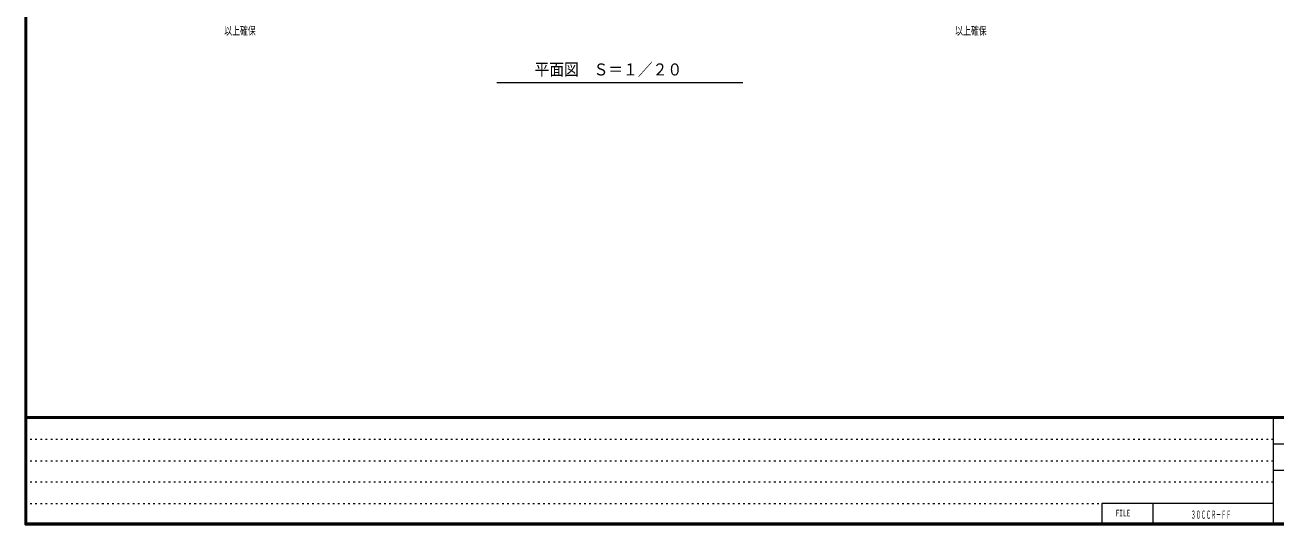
# Model space of a CAD drawing. Units: millimetres, scale not verified. Extents: x -5740 to 5740, y -4020 to 4020.
# Drawn here: x -5740 to 1576, y -4020 to -1095 of the extents above; entities that cross this region are included whole.
import ezdxf
from ezdxf.enums import TextEntityAlignment as Align

# ---------------------------------------------------------------- set-up
doc = ezdxf.new("R2010")
doc.units = ezdxf.units.MM
doc.header["$LTSCALE"] = 10
doc.linetypes.add('USER1', pattern=[3, 1, -2])
doc.layers.add('0-1_0-F1TEXT', color=5, linetype='Continuous', lineweight=18)
doc.layers.add('0-9_2ラック-F寸法', color=3, linetype='Continuous', lineweight=18)
doc.styles.add('ＭＳ ゴシック', font='')
doc.styles.get('ＭＳ ゴシック').set_extended_font_data('MS Gothic')

msp = doc.modelspace()

# ---------------------------------------------------------------- linework, layer by layer
at = {"layer": '0-1_0-F1TEXT'}
for p, q in [((-5730, -3385.87), (5730, -3385.87)), ((5730, -3386.87), (-5730, -3386.87)), ((-5730, -3387.87), (5730, -3387.87)), ((5730, -3388.87), (-5730, -3388.87)), ((-5730, -3389.87), (5730, -3389.87)), ((5730, -3390.87), (-5730, -3390.87)), ((-5730, -3391.87), (5730, -3391.87)), ((5730, -3392.87), (-5730, -3392.87)), ((-5730, -3393.87), (5730, -3393.87)), ((5730, -3394.87), (-5730, -3394.87)), ((-5730, -3395.87), (5730, -3395.87)), ((1560, -3395.87), (1560, -4019.87)), ((3080, -3547.87), (1560, -3547.87)), ((1560, -3699.87), (3080, -3699.87)), ((856.8, -4019.87), (856.8, -3895.07))]:
    msp.add_line(p, q, dxfattribs=at)
at = {"layer": '0-1_0-F1TEXT', "color": 6, "linetype": 'USER1'}
for p, q in [((1560, -3520.67), (-5740, -3520.67)), ((-5740, -3645.47), (1560, -3645.47)), ((1560, -3770.27), (-5740, -3770.27)), ((-5740, -3895.07), (556.8, -3895.07))]:
    msp.add_line(p, q, dxfattribs=at)
at = {"layer": '0-1_0-F1TEXT'}
for points in [[(5740, 4020.13), (-5740, 4020.13), (-5740, -4019.87), (5740, -4019.87)], [(5739, 4019.13), (5739, -4018.87), (-5739, -4018.87), (-5739, 4019.13)], [(5738, 4018.13), (5738, -4017.87), (-5738, -4017.87), (-5738, 4018.13)], [(5737, 4017.13), (5737, -4016.87), (-5737, -4016.87), (-5737, 4017.13)], [(5736, 4016.13), (5736, -4015.87), (-5736, -4015.87), (-5736, 4016.13)], [(5735, 4015.13), (5735, -4014.87), (-5735, -4014.87), (-5735, 4015.13)], [(5734, 4014.13), (5734, -4013.87), (-5734, -4013.87), (-5734, 4014.13)], [(5733, 4013.13), (5733, -4012.87), (-5733, -4012.87), (-5733, 4013.13)], [(5732, 4012.13), (5732, -4011.87), (-5732, -4011.87), (-5732, 4012.13)], [(5731, 4011.13), (5731, -4010.87), (-5731, -4010.87), (-5731, 4011.13)], [(5730, 4010.13), (5730, -4009.87), (-5730, -4009.87), (-5730, 4010.13)]]:
    msp.add_lwpolyline(points, close=True, dxfattribs=at)
msp.add_lwpolyline([(1560, -3895.07), (556.8, -3895.07), (556.8, -4019.87)], dxfattribs=at)
at = {"layer": '0-9_2ラック-F寸法'}
msp.add_line((-2981.21, -1431.08), (-1541.21, -1431.08), dxfattribs=at)

# ---------------------------------------------------------------- texts
at = {"layer": '0-1_0-F1TEXT', "color": 7, "style": 'ＭＳ ゴシック'}
for s, height, width, p in [('FILE', 37.51, 0.7, (637.86, -3979.94)), ('３０ＣＣＲ－ＦＦ', 46.89, 0.45, (1078.04, -3997.47))]:
    msp.add_text(s, height=height, dxfattribs=dict(at, width=width)).set_placement(p, align=Align.BOTTOM_LEFT)
at = {"layer": '0-9_2ラック-F寸法', "color": 7, "style": 'ＭＳ ゴシック'}
for s, height, width, p in [('以上確保', 46.89, 0.7, (-4574.68, -1166.28)), ('以上確保', 46.89, 0.7, (-300.1, -1166.28)), ('平面図\u3000Ｓ＝１／２０', 70.33, 0.9, (-2760.19, -1411.08))]:
    msp.add_text(s, height=height, dxfattribs=dict(at, width=width)).set_placement(p, align=Align.BOTTOM_LEFT)

doc.saveas('drawing.dxf')
